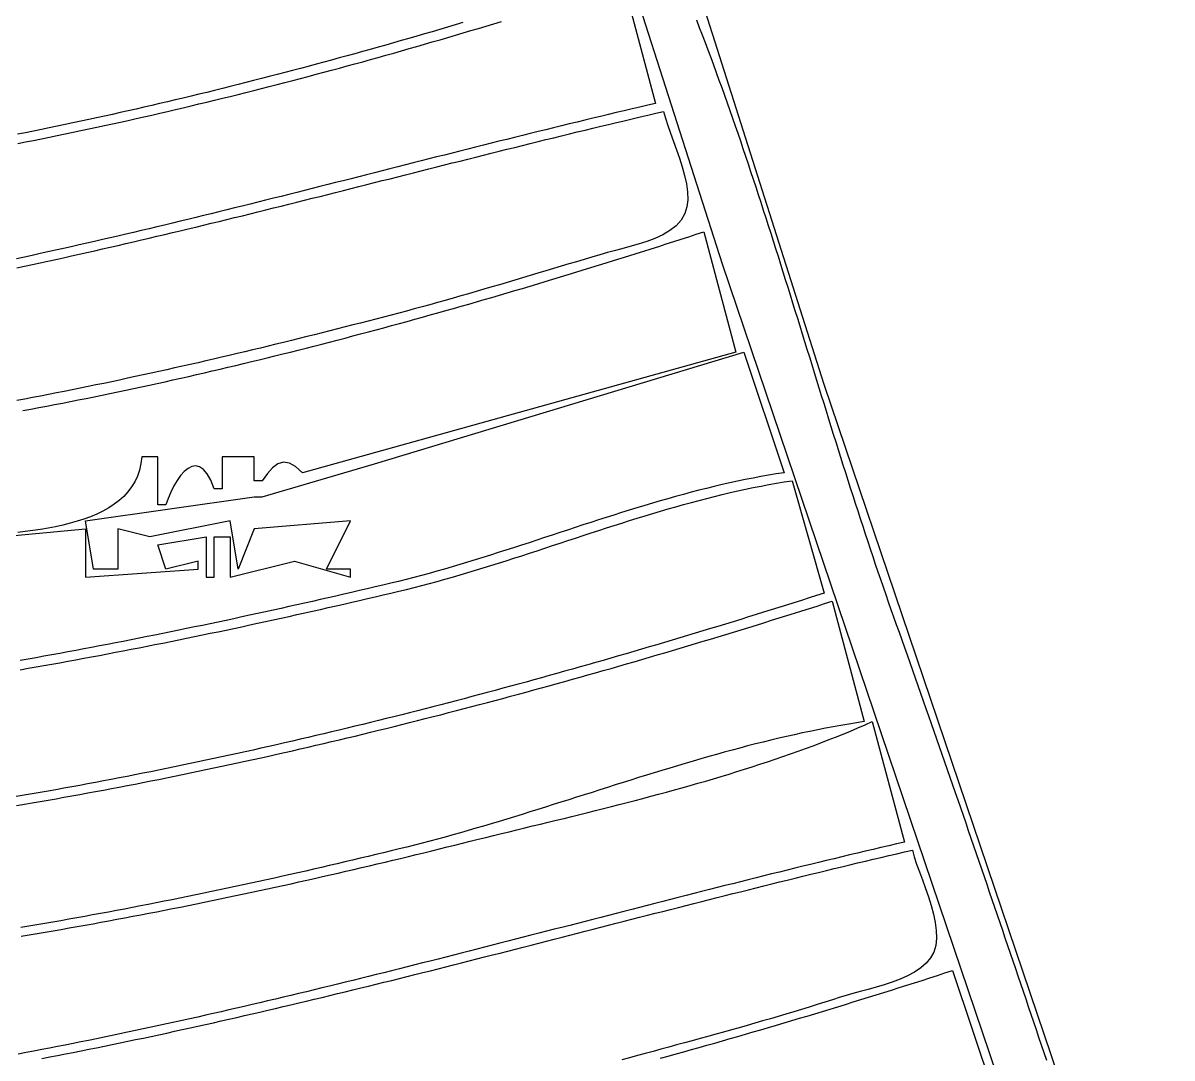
# Model space of a CAD drawing. Header units: metres. Extents: x 0 to 1224, y 0 to 792.
# Drawn here: x 735.2 to 878.3, y 259.1 to 388 of the extents above; entities that cross this region are included whole.
import ezdxf

# ---------------------------------------------------------------- set-up
doc = ezdxf.new("R2010")
doc.units = ezdxf.units.M

msp = doc.modelspace()

# ---------------------------------------------------------------- linework, layer by layer
for points in [[(864.6667, 233), (822.3333, 358), (805, 412)], [(878.3333, 215), (835, 343), (814, 409)], [(810, 393), (814, 378), (813.0206, 377.7728), (812.0417, 377.5444), (811.0633, 377.3151), (810.0853, 377.0846), (809.1077, 376.8532), (808.1306, 376.6208), (807.1539, 376.3874), (806.1776, 376.1532), (805.2017, 375.918), (804.2262, 375.682), (803.2511, 375.4453), (802.2764, 375.2077), (801.302, 374.9694), (800.328, 374.7304), (799.3543, 374.4907), (798.381, 374.2504), (797.408, 374.0094), (796.4353, 373.7679), (795.4629, 373.5259), (794.4908, 373.2834), (793.5189, 373.0403), (792.5474, 372.7969), (791.5761, 372.553), (790.6051, 372.3088), (789.6344, 372.0642), (788.6638, 371.8193), (787.6936, 371.5742), (786.7235, 371.3288), (785.7536, 371.0833), (784.784, 370.8375), (783.8145, 370.5916), (782.8452, 370.3456), (781.8761, 370.0996), (780.9072, 369.8535), (779.9384, 369.6074), (778.9697, 369.3613), (778.0012, 369.1154), (777.0328, 368.8695), (776.0646, 368.6237), (775.0964, 368.3781), (774.1283, 368.1327), (773.1604, 367.8876), (772.1925, 367.6427), (771.2246, 367.3981), (770.2569, 367.1539), (769.2891, 366.91), (768.3214, 366.6665), (767.3538, 366.4235), (766.3862, 366.1809), (765.4185, 365.9388), (764.4509, 365.6973), (763.4833, 365.4563), (762.5157, 365.216), (761.548, 364.9763), (760.5803, 364.7372), (759.6126, 364.4989), (758.6448, 364.2613), (757.6769, 364.0245), (756.709, 363.7885), (755.7409, 363.5533), (754.7728, 363.319), (753.8046, 363.0856), (752.8363, 362.8531), (751.8678, 362.6216), (750.8992, 362.3912), (749.9305, 362.1617), (748.9617, 361.9334), (747.9926, 361.7061), (747.0234, 361.48), (746.0541, 361.2551), (745.0845, 361.0314), (744.1147, 360.8089), (743.1448, 360.5877), (742.1746, 360.3678), (741.2042, 360.1493), (740.2335, 359.9321), (739.2626, 359.7163), (738.2915, 359.502), (737.3201, 359.2892), (736.3484, 359.0779), (735.3765, 358.8681), (734.4042, 358.6599)], [(789.9976, 388.0679), (789.0401, 387.7829), (788.0819, 387.4992), (787.1231, 387.2167), (786.1637, 386.9354), (785.2035, 386.6554), (784.2428, 386.3766), (783.2814, 386.0991), (782.3194, 385.8229), (781.3567, 385.548), (780.3935, 385.2744), (779.4296, 385.0022), (778.4651, 384.7313), (777.5001, 384.4617), (776.5344, 384.1935), (775.5681, 383.9268), (774.6013, 383.6614), (773.6339, 383.3974), (772.6659, 383.1349), (771.6973, 382.8738), (770.7282, 382.6141), (769.7585, 382.3559), (768.7883, 382.0992), (767.8175, 381.844), (766.8462, 381.5903), (765.8744, 381.3382), (764.902, 381.0875), (763.9291, 380.8385), (762.9557, 380.5909), (761.9818, 380.345), (761.0074, 380.1006), (760.0325, 379.8579), (759.0571, 379.6168), (758.0812, 379.3773), (757.1048, 379.1394), (756.1279, 378.9032), (755.1506, 378.6687), (754.1728, 378.4359), (753.1945, 378.2047), (752.2158, 377.9753), (751.2367, 377.7476), (750.2571, 377.5216), (749.277, 377.2974), (748.2966, 377.075), (747.3157, 376.8544), (746.3344, 376.6355), (745.3526, 376.4184), (744.3705, 376.2032), (743.3879, 375.9898), (742.405, 375.7783), (741.4217, 375.5686), (740.4379, 375.3608), (739.4538, 375.1549), (738.4694, 374.9509), (737.4845, 374.7488), (736.4993, 374.5487), (735.5137, 374.3504), (734.5278, 374.1542)], [(734.537, 373.01), (735.5227, 373.2035), (736.5081, 373.3988), (737.493, 373.5962), (738.4777, 373.7954), (739.4619, 373.9966), (740.4458, 374.1996), (741.4293, 374.4046), (742.4125, 374.6115), (743.3953, 374.8202), (744.3776, 375.0307), (745.3596, 375.2431), (746.3412, 375.4574), (747.3224, 375.6734), (748.3032, 375.8913), (749.2836, 376.1109), (750.2635, 376.3324), (751.2431, 376.5555), (752.2222, 376.7805), (753.2009, 377.0072), (754.1791, 377.2356), (755.1569, 377.4657), (756.1343, 377.6975), (757.1112, 377.931), (758.0877, 378.1662), (759.0636, 378.403), (760.0392, 378.6415), (761.0142, 378.8817), (761.9888, 379.1234), (762.9629, 379.3668), (763.9365, 379.6118), (764.9096, 379.8583), (765.8823, 380.1064), (766.8544, 380.3561), (767.826, 380.6074), (768.7971, 380.8601), (769.7677, 381.1144), (770.7378, 381.3702), (771.7073, 381.6275), (772.6763, 381.8863), (773.6448, 382.1466), (774.6127, 382.4083), (775.5801, 382.6714), (776.5469, 382.936), (777.5132, 383.202), (778.4789, 383.4694), (779.4441, 383.7382), (780.4087, 384.0084), (781.3727, 384.28), (782.3361, 384.5529), (783.2989, 384.8272), (784.2612, 385.1028), (785.2228, 385.3797), (786.1839, 385.6579), (787.1443, 385.9374), (788.1041, 386.2182), (789.0633, 386.5002), (790.0219, 386.7835), (790.9799, 387.0681), (791.9372, 387.3538), (792.8939, 387.6408), (793.85, 387.929), (794.8054, 388.2184)], [(862.7244, 258.7698), (862.4032, 259.7248), (862.0818, 260.6797), (861.7602, 261.6346), (861.4385, 262.5894), (861.1166, 263.5441), (860.7945, 264.4988), (860.4722, 265.4534), (860.1498, 266.408), (859.8271, 267.3625), (859.5043, 268.3169), (859.1812, 269.2712), (858.8579, 270.2255), (858.5345, 271.1796), (858.2108, 272.1337), (857.8869, 273.0877), (857.5627, 274.0417), (857.2384, 274.9955), (856.9138, 275.9493), (856.5889, 276.9029), (856.2639, 277.8565), (855.9386, 278.8099), (855.613, 279.7633), (855.2872, 280.7166), (854.9611, 281.6697), (854.6348, 282.6228), (854.3082, 283.5757), (853.9813, 284.5286), (853.6542, 285.4813), (853.3268, 286.4339), (852.9991, 287.3864), (852.6711, 288.3388), (852.3428, 289.291), (852.0142, 290.2432), (851.6853, 291.1952), (851.3562, 292.1471), (851.0267, 293.0988), (850.6969, 294.0504), (850.3668, 295.0019), (850.0364, 295.9533), (849.7056, 296.9045), (849.3745, 297.8555), (849.0431, 298.8065), (848.7114, 299.7572), (848.3793, 300.7079), (848.0469, 301.6583), (847.7141, 302.6087), (847.381, 303.5588), (847.0475, 304.5089), (846.7136, 305.4587), (846.3794, 306.4084), (846.0448, 307.358), (845.7099, 308.3073), (845.3745, 309.2565), (845.0388, 310.2056), (844.7027, 311.1544), (844.3662, 312.1031), (844.0293, 313.0516), (843.6921, 314), (843.3609, 314.9341), (843.0318, 315.8699), (842.7046, 316.8072), (842.3794, 317.7459), (842.056, 318.6861), (841.7344, 319.6277), (841.4145, 320.5706), (841.0963, 321.5149), (840.7796, 322.4604), (840.4645, 323.4071), (840.1509, 324.355), (839.8386, 325.3041), (839.5277, 326.2543), (839.2181, 327.2055), (838.9096, 328.1578), (838.6024, 329.111), (838.2961, 330.0651), (837.991, 331.0202), (837.6867, 331.9761), (837.3834, 332.9327), (837.0809, 333.8902), (836.7791, 334.8484), (836.478, 335.8073), (836.1776, 336.7668), (835.8778, 337.7269), (835.5784, 338.6875), (835.2795, 339.6487), (834.981, 340.6103), (834.6828, 341.5724), (834.3848, 342.5348), (834.087, 343.4976), (833.7894, 344.4607), (833.4918, 345.4241), (833.1942, 346.3876), (832.8965, 347.3514), (832.5987, 348.3153), (832.3007, 349.2793), (832.0025, 350.2433), (831.7039, 351.2073), (831.4049, 352.1713), (831.1055, 353.1352), (830.8056, 354.0991), (830.5051, 355.0627), (830.2039, 356.0262), (829.9021, 356.9894), (829.5994, 357.9523), (829.296, 358.9149), (828.9916, 359.8771), (828.6863, 360.8389), (828.3799, 361.8002), (828.0725, 362.7611), (827.7639, 363.7214), (827.4541, 364.6812), (827.143, 365.6403), (826.8305, 366.5987), (826.5167, 367.5565), (826.2014, 368.5135), (825.8845, 369.4697), (825.5661, 370.4251), (825.2459, 371.3796), (824.9241, 372.3331), (824.6004, 373.2858), (824.2749, 374.2374), (823.9475, 375.188), (823.6181, 376.1375), (823.2867, 377.0859), (822.9531, 378.0331), (822.6174, 378.9791), (822.2794, 379.9238), (821.9391, 380.8672), (821.5964, 381.8094), (821.2514, 382.7501), (820.9038, 383.6894), (820.5537, 384.6273), (820.2009, 385.5636), (819.8455, 386.4984), (819.4873, 387.4316), (819.1263, 388.3632)], [(734.4222, 357.5319), (735.3943, 357.7375), (736.366, 357.9447), (737.3375, 358.1535), (738.3087, 358.3638), (739.2796, 358.5755), (740.2502, 358.7888), (741.2207, 359.0034), (742.1908, 359.2195), (743.1608, 359.4369), (744.1305, 359.6556), (745.1001, 359.8756), (746.0694, 360.0969), (747.0386, 360.3194), (748.0075, 360.5431), (748.9763, 360.7679), (749.945, 360.9939), (750.9135, 361.221), (751.8818, 361.4491), (752.8501, 361.6783), (753.8182, 361.9085), (754.7862, 362.1396), (755.7541, 362.3717), (756.7219, 362.6047), (757.6896, 362.8385), (758.6573, 363.0732), (759.6249, 363.3087), (760.5924, 363.5449), (761.56, 363.7819), (762.5274, 364.0196), (763.4949, 364.258), (764.4624, 364.497), (765.4298, 364.7366), (766.3973, 364.9768), (767.3648, 365.2175), (768.3323, 365.4587), (769.2998, 365.7005), (770.2674, 365.9426), (771.2351, 366.1852), (772.2028, 366.4282), (773.1706, 366.6715), (774.1385, 366.9151), (775.1065, 367.159), (776.0746, 367.4031), (777.0428, 367.6475), (778.0112, 367.8921), (778.9797, 368.1368), (779.9483, 368.3816), (780.9171, 368.6265), (781.886, 368.8715), (782.8552, 369.1164), (783.8245, 369.3614), (784.794, 369.6063), (785.7637, 369.8512), (786.7337, 370.0959), (787.7038, 370.3406), (788.6742, 370.585), (789.6449, 370.8292), (790.6158, 371.0732), (791.5869, 371.3169), (792.5583, 371.5603), (793.5301, 371.8034), (794.5021, 372.0461), (795.4744, 372.2884), (796.447, 372.5303), (797.42, 372.7717), (798.3933, 373.0126), (799.3669, 373.2529), (800.3409, 373.4928), (801.3153, 373.732), (802.29, 373.9705), (803.2651, 374.2085), (804.2406, 374.4457), (805.2165, 374.6822), (806.1929, 374.9179), (807.1696, 375.1529), (808.1468, 375.387), (809.1244, 375.6202), (810.1025, 375.8526), (811.081, 376.084), (812.06, 376.3145), (813.0395, 376.544), (814.0195, 376.7725), (815, 377), (815.2246, 376.1647), (815.5177, 375.2571), (815.8597, 374.2902), (816.2309, 373.2774), (816.6118, 372.2318), (816.9825, 371.1667), (817.3236, 370.0954), (817.6153, 369.031), (817.8381, 367.9869), (817.9723, 366.9763), (817.9981, 366.0124), (817.8961, 365.1084), (817.6466, 364.2777), (817.1898, 363.4716), (816.5592, 362.7699), (815.7848, 362.1621), (814.8964, 361.6377), (813.924, 361.1863), (812.8975, 360.7973), (811.8468, 360.4604), (810.8017, 360.1651), (809.7923, 359.901), (808.8484, 359.6575), (808, 359.4243), (807.0383, 359.1419), (806.0769, 358.8582), (805.1157, 358.5735), (804.1548, 358.2878), (803.1939, 358.0015), (802.2332, 357.7146), (801.2725, 357.4273), (800.3118, 357.1399), (799.3511, 356.8525), (798.3902, 356.5652), (797.4293, 356.2783), (796.4682, 355.9919), (795.5068, 355.7063), (794.5452, 355.4216), (793.5833, 355.1379), (792.621, 354.8555), (791.6584, 354.5746), (790.6952, 354.2953), (789.7316, 354.0178), (788.7675, 353.7422), (787.8028, 353.4689), (786.8375, 353.1978), (785.8715, 352.9293), (784.9048, 352.6635), (783.9373, 352.4006), (782.9691, 352.1408), (782, 351.8842), (781.0521, 351.6354), (780.103, 351.3874), (779.1527, 351.1401), (778.2012, 350.8936), (777.2486, 350.6478), (776.2948, 350.4029), (775.3399, 350.1588), (774.3839, 349.9155), (773.4267, 349.6731), (772.4685, 349.4315), (771.5092, 349.191), (770.5489, 348.9513), (769.5875, 348.7127), (768.6251, 348.475), (767.6616, 348.2383), (766.6972, 348.0028), (765.7318, 347.7682), (764.7655, 347.5348), (763.7982, 347.3025), (762.8299, 347.0714), (761.8608, 346.8414), (760.8908, 346.6126), (759.9199, 346.385), (758.9481, 346.1587), (757.9755, 345.9337), (757.002, 345.7099), (756.0277, 345.4875), (755.0527, 345.2664), (754.0768, 345.0467), (753.1002, 344.8284), (752.1228, 344.6115), (751.1447, 344.3961), (750.1658, 344.1821), (749.1863, 343.9697), (748.2061, 343.7587), (747.2252, 343.5493), (746.2436, 343.3414), (745.2614, 343.1352), (744.2786, 342.9306), (743.2951, 342.7276), (742.3111, 342.5263), (741.3265, 342.3267), (740.3413, 342.1288), (739.3556, 341.9326), (738.3694, 341.7382), (737.3826, 341.5456), (736.3954, 341.3548), (735.4076, 341.1659), (734.4194, 340.9788)], [(735.192, 339.738), (736.1782, 339.9215), (737.1642, 340.107), (738.1499, 340.2945), (739.1353, 340.4841), (740.1204, 340.6757), (741.1052, 340.8693), (742.0897, 341.0648), (743.0738, 341.2624), (744.0577, 341.4619), (745.0412, 341.6633), (746.0243, 341.8667), (747.0071, 342.0719), (747.9896, 342.279), (748.9717, 342.4881), (749.9534, 342.6989), (750.9347, 342.9116), (751.9156, 343.1261), (752.8961, 343.3425), (753.8762, 343.5606), (754.8558, 343.7805), (755.835, 344.0021), (756.8138, 344.2255), (757.7922, 344.4506), (758.7701, 344.6774), (759.7475, 344.9059), (760.7244, 345.1361), (761.7009, 345.368), (762.6768, 345.6014), (763.6523, 345.8365), (764.6272, 346.0733), (765.6016, 346.3116), (766.5755, 346.5515), (767.5489, 346.7929), (768.5217, 347.0359), (769.494, 347.2804), (770.4657, 347.5265), (771.4368, 347.774), (772.4073, 348.023), (773.3773, 348.2735), (774.3466, 348.5254), (775.3154, 348.7787), (776.2835, 349.0335), (777.251, 349.2897), (778.2179, 349.5472), (779.1841, 349.8061), (780.1497, 350.0664), (781.1146, 350.328), (782.0788, 350.5909), (783.0424, 350.8551), (784.0053, 351.1206), (784.9675, 351.3873), (785.9289, 351.6553), (786.8897, 351.9246), (787.8498, 352.195), (788.8091, 352.4667), (789.7677, 352.7396), (790.7255, 353.0136), (791.6826, 353.2888), (792.6389, 353.5651), (793.5944, 353.8425), (794.5492, 354.1211), (795.5032, 354.4007), (796.4563, 354.6814), (797.4087, 354.9632), (798.3602, 355.246), (799.3109, 355.5298), (800.2608, 355.8146), (801.2099, 356.1004), (802.158, 356.3872), (803.1054, 356.675), (804.0518, 356.9637), (804.9974, 357.2533), (805.9421, 357.5439), (806.8859, 357.8353), (807.8288, 358.1276), (808.7707, 358.4207), (809.7118, 358.7148), (810.6519, 359.0096), (811.5911, 359.3052), (812.5293, 359.6017), (813.4666, 359.8989), (814.4029, 360.1969), (815.3382, 360.4956), (816.2726, 360.7951), (817.2059, 361.0953), (818.1383, 361.3962), (819.0696, 361.6977), (820, 362), (824, 347), (770, 332), (769.1581, 332.7802), (768.3786, 333.2031), (767.6497, 333.2985), (766.9592, 333.0961), (766.2954, 332.6257), (765.6463, 331.9171), (765, 331), (764, 331), (764, 334), (760, 334), (760, 330), (759, 330), (758.5817, 331.0721), (758.1384, 331.8727), (757.676, 332.4228), (757.2004, 332.7436), (756.7173, 332.8563), (756.2326, 332.7821), (755.7521, 332.5422), (755.2818, 332.1576), (754.8275, 331.6497), (754.3949, 331.0395), (753.9901, 330.3483), (753.6187, 329.5971), (753.2867, 328.8073), (753, 328), (752, 328), (752, 334), (750, 334), (749.8911, 333.1384), (749.7047, 332.3321), (749.4443, 331.5791), (749.1139, 330.8773), (748.7172, 330.2246), (748.2579, 329.619), (747.7398, 329.0584), (747.1667, 328.5409), (746.5424, 328.0643), (745.8706, 327.6266), (745.1552, 327.2257), (744.3998, 326.8597), (743.6083, 326.5264), (742.7844, 326.2239), (741.932, 325.95), (741.0547, 325.7027), (740.1564, 325.4801), (739.2408, 325.2799), (738.3117, 325.1002), (737.3729, 324.939), (736.4281, 324.7942), (735.4811, 324.6637), (734.5358, 324.5455)], [(647, 316), (743, 325), (743, 319), (757, 320), (757, 321), (753, 320), (752, 323), (758, 324), (758, 319), (759, 319), (759, 324), (761, 324), (761, 319), (769, 321), (776, 319), (776, 320), (773, 320), (776, 326), (764, 325), (762, 320), (761, 326), (751, 324), (747, 325), (747, 320), (744, 320), (743, 326), (764, 329), (765, 329), (779, 333.1258), (825, 347), (830, 332), (829.0338, 331.8515), (828.0679, 331.6917), (827.1023, 331.521), (826.1369, 331.3398), (825.1718, 331.1486), (824.2068, 330.9475), (823.2422, 330.7372), (822.2777, 330.518), (821.3135, 330.2902), (820.3495, 330.0542), (819.3858, 329.8106), (818.4223, 329.5595), (817.459, 329.3015), (816.4959, 329.037), (815.533, 328.7663), (814.5704, 328.4898), (813.608, 328.2079), (812.6457, 327.921), (811.6838, 327.6296), (810.722, 327.3339), (809.7604, 327.0344), (808.799, 326.7315), (807.8379, 326.4256), (806.8769, 326.1171), (805.9161, 325.8064), (804.9556, 325.4938), (803.9952, 325.1797), (803.035, 324.8646), (802.075, 324.5489), (801.1153, 324.2329), (800.1556, 323.917), (799.1962, 323.6017), (798.237, 323.2873), (797.2779, 322.9742), (796.3191, 322.6628), (795.3604, 322.3535), (794.4019, 322.0467), (793.4435, 321.7428), (792.4853, 321.4422), (791.5273, 321.1452), (790.5695, 320.8524), (789.6118, 320.564), (788.6543, 320.2804), (787.697, 320.0022), (786.7398, 319.7295), (785.7828, 319.4629), (784.8259, 319.2028), (783.8692, 318.9495), (782.9126, 318.7034), (781.9562, 318.4649), (781, 318.2345), (780.0279, 318.0048), (779.0553, 317.7761), (778.0822, 317.5482), (777.1086, 317.3212), (776.1345, 317.0951), (775.16, 316.8699), (774.1849, 316.6456), (773.2094, 316.4223), (772.2334, 316.1999), (771.257, 315.9785), (770.2801, 315.7581), (769.3027, 315.5386), (768.3249, 315.3202), (767.3466, 315.1029), (766.3679, 314.8866), (765.3887, 314.6713), (764.4091, 314.4571), (763.429, 314.2441), (762.4486, 314.0321), (761.4677, 313.8212), (760.4864, 313.6115), (759.5047, 313.403), (758.5225, 313.1956), (757.54, 312.9895), (756.5571, 312.7845), (755.5737, 312.5807), (754.59, 312.3782), (753.6059, 312.1769), (752.6214, 311.9769), (751.6365, 311.7782), (750.6513, 311.5807), (749.6657, 311.3846), (748.6797, 311.1898), (747.6933, 310.9963), (746.7066, 310.8042), (745.7196, 310.6135), (744.7322, 310.4242), (743.7444, 310.2362), (742.7563, 310.0497), (741.7679, 309.8646), (740.7792, 309.681), (739.7901, 309.4988), (738.8007, 309.3181), (737.811, 309.1389), (736.821, 308.9612), (735.8306, 308.7851), (734.84, 308.6105)], [(734.841, 307.4641), (735.8315, 307.6363), (736.8218, 307.8099), (737.8118, 307.9852), (738.8015, 308.1619), (739.7909, 308.3402), (740.78, 308.52), (741.7688, 308.7013), (742.7573, 308.884), (743.7454, 309.0682), (744.7333, 309.2538), (745.7208, 309.4408), (746.708, 309.6293), (747.6949, 309.8192), (748.6814, 310.0104), (749.6676, 310.203), (750.6535, 310.397), (751.639, 310.5923), (752.6242, 310.789), (753.6091, 310.9869), (754.5935, 311.1862), (755.5777, 311.3867), (756.5614, 311.5885), (757.5448, 311.7916), (758.5278, 311.9959), (759.5105, 312.2014), (760.4928, 312.4082), (761.4747, 312.6161), (762.4562, 312.8252), (763.4373, 313.0355), (764.418, 313.247), (765.3984, 313.4596), (766.3783, 313.6733), (767.3578, 313.8881), (768.337, 314.1041), (769.3157, 314.3211), (770.294, 314.5392), (771.2719, 314.7583), (772.2493, 314.9785), (773.2264, 315.1997), (774.203, 315.4219), (775.1791, 315.6452), (776.1549, 315.8694), (777.1302, 316.0945), (778.105, 316.3207), (779.0795, 316.5477), (780.0534, 316.7757), (781.0269, 317.0046), (782, 317.2345), (782.9562, 317.4649), (783.9126, 317.7034), (784.8692, 317.9495), (785.8259, 318.2028), (786.7828, 318.4629), (787.7398, 318.7295), (788.697, 319.0022), (789.6544, 319.2804), (790.6119, 319.564), (791.5695, 319.8524), (792.5274, 320.1452), (793.4854, 320.4422), (794.4435, 320.7428), (795.4019, 321.0467), (796.3604, 321.3535), (797.3191, 321.6628), (798.278, 321.9742), (799.237, 322.2873), (800.1962, 322.6017), (801.1557, 322.917), (802.1153, 323.2329), (803.0751, 323.5489), (804.035, 323.8646), (804.9952, 324.1797), (805.9556, 324.4938), (806.9161, 324.8064), (807.8769, 325.1171), (808.8379, 325.4256), (809.799, 325.7315), (810.7604, 326.0344), (811.722, 326.3339), (812.6837, 326.6296), (813.6457, 326.921), (814.6079, 327.2079), (815.5704, 327.4898), (816.533, 327.7663), (817.4958, 328.037), (818.4589, 328.3015), (819.4222, 328.5595), (820.3857, 328.8106), (821.3495, 329.0542), (822.3135, 329.2902), (823.2777, 329.518), (824.2421, 329.7372), (825.2068, 329.9475), (826.1717, 330.1486), (827.1369, 330.3398), (828.1023, 330.521), (829.0679, 330.6917), (830.0338, 330.8515), (831, 331), (835, 317), (834.0594, 316.6997), (833.1182, 316.4001), (832.1763, 316.1014), (831.2338, 315.8033), (830.2906, 315.5061), (829.3467, 315.2096), (828.4022, 314.9139), (827.457, 314.619), (826.5112, 314.3249), (825.5648, 314.0317), (824.6177, 313.7392), (823.67, 313.4477), (822.7216, 313.1569), (821.7727, 312.8671), (820.8231, 312.5781), (819.8729, 312.29), (818.9221, 312.0028), (817.9707, 311.7165), (817.0187, 311.4311), (816.0661, 311.1466), (815.1129, 310.8631), (814.1591, 310.5805), (813.2047, 310.2989), (812.2498, 310.0183), (811.2942, 309.7386), (810.3381, 309.46), (809.3815, 309.1823), (808.4243, 308.9057), (807.4665, 308.63), (806.5082, 308.3554), (805.5493, 308.0819), (804.5899, 307.8094), (803.6299, 307.538), (802.6694, 307.2677), (801.7084, 306.9984), (800.7469, 306.7303), (799.7848, 306.4632), (798.8222, 306.1973), (797.8591, 305.9325), (796.8955, 305.6688), (795.9314, 305.4063), (794.9668, 305.145), (794.0017, 304.8848), (793.0361, 304.6259), (792.07, 304.3681), (791.1034, 304.1115), (790.1364, 303.8561), (789.1688, 303.602), (788.2009, 303.3491), (787.2324, 303.0974), (786.2635, 302.847), (785.2941, 302.5979), (784.3243, 302.3501), (783.354, 302.1035), (782.3833, 301.8583), (781.4121, 301.6143), (780.4406, 301.3717), (779.4685, 301.1304), (778.4961, 300.8905), (777.5232, 300.6519), (776.5499, 300.4147), (775.5762, 300.1788), (774.6021, 299.9443), (773.6276, 299.7113), (772.6527, 299.4796), (771.6774, 299.2494), (770.7017, 299.0206), (769.7256, 298.7932), (768.7492, 298.5673), (767.7723, 298.3428), (766.7951, 298.1199), (765.8175, 297.8984), (764.8396, 297.6783), (763.8613, 297.4598), (762.8826, 297.2428), (761.9036, 297.0274), (760.9242, 296.8135), (759.9445, 296.6011), (758.9645, 296.3902), (757.9841, 296.181), (757.0034, 295.9733), (756.0224, 295.7672), (755.041, 295.5627), (754.0593, 295.3598), (753.0774, 295.1586), (752.0951, 294.9589), (751.1125, 294.761), (750.1296, 294.5646), (749.1464, 294.3699), (748.1629, 294.1769), (747.1791, 293.9856), (746.1951, 293.796), (745.2108, 293.6081), (744.2262, 293.4219), (743.2413, 293.2374), (742.2562, 293.0547), (741.2708, 292.8737), (740.2851, 292.6945), (739.2992, 292.5171), (738.3131, 292.3414), (737.3267, 292.1675), (736.3401, 291.9954), (735.3532, 291.8252), (734.3661, 291.6567)], [(734.3802, 290.5498), (735.367, 290.7159), (736.3536, 290.8838), (737.34, 291.0536), (738.3262, 291.2251), (739.3121, 291.3984), (740.2977, 291.5735), (741.2832, 291.7503), (742.2683, 291.9289), (743.2532, 292.1092), (744.2379, 292.2913), (745.2222, 292.4751), (746.2063, 292.6606), (747.1902, 292.8478), (748.1737, 293.0366), (749.157, 293.2272), (750.14, 293.4195), (751.1227, 293.6134), (752.1051, 293.8089), (753.0872, 294.0062), (754.069, 294.205), (755.0505, 294.4054), (756.0316, 294.6075), (757.0125, 294.8112), (757.9931, 295.0165), (758.9733, 295.2233), (759.9532, 295.4317), (760.9328, 295.6417), (761.912, 295.8532), (762.8909, 296.0663), (763.8695, 296.2809), (764.8477, 296.497), (765.8256, 296.7146), (766.8031, 296.9338), (767.7803, 297.1544), (768.7571, 297.3765), (769.7335, 297.6001), (770.7096, 297.8251), (771.6853, 298.0516), (772.6606, 298.2795), (773.6355, 298.5089), (774.6101, 298.7396), (775.5843, 298.9718), (776.558, 299.2054), (777.5314, 299.4404), (778.5044, 299.6767), (779.477, 299.9144), (780.4491, 300.1535), (781.4209, 300.3939), (782.3922, 300.6357), (783.3631, 300.8788), (784.3336, 301.1232), (785.3037, 301.3689), (786.2733, 301.616), (787.2425, 301.8643), (788.2112, 302.1139), (789.1795, 302.3647), (790.1474, 302.6168), (791.1148, 302.8702), (792.0818, 303.1248), (793.0482, 303.3806), (794.0143, 303.6377), (794.9798, 303.8959), (795.9449, 304.1554), (796.9095, 304.416), (797.8737, 304.6778), (798.8373, 304.9408), (799.8005, 305.205), (800.7631, 305.4703), (801.7253, 305.7367), (802.687, 306.0042), (803.6481, 306.2729), (804.6088, 306.5427), (805.569, 306.8135), (806.5286, 307.0855), (807.4877, 307.3585), (808.4463, 307.6326), (809.4044, 307.9078), (810.3619, 308.184), (811.3189, 308.4612), (812.2753, 308.7395), (813.2313, 309.0188), (814.1866, 309.2991), (815.1414, 309.5803), (816.0957, 309.8626), (817.0494, 310.1459), (818.0025, 310.4301), (818.9551, 310.7152), (819.9071, 311.0013), (820.8585, 311.2884), (821.8094, 311.5763), (822.7597, 311.8652), (823.7093, 312.155), (824.6584, 312.4457), (825.6069, 312.7373), (826.5548, 313.0297), (827.5021, 313.323), (828.4488, 313.6172), (829.3949, 313.9122), (830.3403, 314.208), (831.2852, 314.5047), (832.2294, 314.8021), (833.173, 315.1004), (834.1159, 315.3995), (835.0583, 315.6993), (836, 316), (840, 301), (839.0327, 300.8525), (838.0651, 300.6961), (837.0972, 300.5309), (836.129, 300.3573), (835.1606, 300.1754), (834.1919, 299.9855), (833.223, 299.788), (832.2539, 299.583), (831.2846, 299.3708), (830.3151, 299.1517), (829.3455, 298.926), (828.3758, 298.6938), (827.4059, 298.4555), (826.436, 298.2114), (825.466, 297.9616), (824.4959, 297.7065), (823.5258, 297.4463), (822.5556, 297.1812), (821.5855, 296.9116), (820.6154, 296.6376), (819.6453, 296.3597), (818.6753, 296.0779), (817.7054, 295.7926), (816.7356, 295.504), (815.7659, 295.2124), (814.7963, 294.9181), (813.8269, 294.6213), (812.8576, 294.3223), (811.8886, 294.0213), (810.9197, 293.7186), (809.9511, 293.4145), (808.9827, 293.1092), (808.0146, 292.803), (807.0468, 292.4961), (806.0793, 292.1889), (805.1121, 291.8815), (804.1453, 291.5742), (803.1788, 291.2673), (802.2127, 290.961), (801.247, 290.6557), (800.2817, 290.3515), (799.3169, 290.0488), (798.3525, 289.7478), (797.3886, 289.4487), (796.4251, 289.1518), (795.4622, 288.8574), (794.4999, 288.5657), (793.5381, 288.2771), (792.5768, 287.9917), (791.6162, 287.7098), (790.6561, 287.4317), (789.6967, 287.1576), (788.7379, 286.8878), (787.7798, 286.6226), (786.8224, 286.3622), (785.8657, 286.1069), (784.9097, 285.857), (783.9544, 285.6126), (783, 285.3742), (782.0388, 285.1376), (781.0765, 284.9022), (780.1133, 284.6679), (779.149, 284.4347), (778.1837, 284.2026), (777.2175, 283.9717), (776.2502, 283.742), (775.282, 283.5134), (774.3129, 283.286), (773.3428, 283.0599), (772.3717, 282.835), (771.3998, 282.6113), (770.427, 282.3889), (769.4533, 282.1678), (768.4787, 281.9479), (767.5033, 281.7294), (766.527, 281.5122), (765.5499, 281.2963), (764.572, 281.0817), (763.5933, 280.8686), (762.6138, 280.6568), (761.6335, 280.4464), (760.6524, 280.2374), (759.6707, 280.0298), (758.6881, 279.8237), (757.7049, 279.619), (756.721, 279.4158), (755.7363, 279.214), (754.751, 279.0138), (753.765, 278.8151), (752.7784, 278.6179), (751.7911, 278.4222), (750.8032, 278.2281), (749.8147, 278.0356), (748.8256, 277.8447), (747.8359, 277.6554), (746.8456, 277.4677), (745.8548, 277.2816), (744.8634, 277.0971), (743.8715, 276.9144), (742.8791, 276.7333), (741.8862, 276.5539), (740.8928, 276.3762), (739.8989, 276.2002), (738.9045, 276.026), (737.9098, 275.8535), (736.9145, 275.6828), (735.9189, 275.5138), (734.9228, 275.3467)], [(734.9674, 274.2767), (735.9636, 274.4421), (736.9595, 274.6092), (737.955, 274.7781), (738.9502, 274.9487), (739.945, 275.1211), (740.9395, 275.2952), (741.9335, 275.471), (742.9272, 275.6485), (743.9204, 275.8276), (744.9133, 276.0085), (745.9057, 276.1909), (746.8977, 276.375), (747.8892, 276.5607), (748.8803, 276.7481), (749.8709, 276.937), (750.8611, 277.1275), (751.8507, 277.3195), (752.8399, 277.5131), (753.8286, 277.7082), (754.8167, 277.9048), (755.8043, 278.103), (756.7914, 278.3026), (757.778, 278.5037), (758.764, 278.7062), (759.7494, 278.9102), (760.7342, 279.1156), (761.7185, 279.3224), (762.7022, 279.5306), (763.6852, 279.7402), (764.6677, 279.9512), (765.6495, 280.1635), (766.6307, 280.3771), (767.6112, 280.5921), (768.5911, 280.8084), (769.5703, 281.026), (770.5489, 281.2448), (771.5268, 281.4649), (772.5039, 281.6863), (773.4804, 281.9089), (774.4562, 282.1327), (775.4312, 282.3578), (776.4055, 282.584), (777.379, 282.8114), (778.3518, 283.0399), (779.3239, 283.2696), (780.2951, 283.5005), (781.2656, 283.7324), (782.2353, 283.9655), (783.2041, 284.1996), (784.1722, 284.4348), (785.1394, 284.6711), (786.1058, 284.9084), (787.0714, 285.1467), (788.0361, 285.3861), (789, 285.6265), (789.9585, 285.8653), (790.9195, 286.1034), (791.8828, 286.3408), (792.8483, 286.5777), (793.8159, 286.8143), (794.7855, 287.0507), (795.7568, 287.287), (796.7298, 287.5233), (797.7044, 287.7599), (798.6804, 287.9969), (799.6576, 288.2344), (800.636, 288.4725), (801.6154, 288.7115), (802.5956, 288.9514), (803.5766, 289.1924), (804.5582, 289.4346), (805.5403, 289.6783), (806.5227, 289.9235), (807.5054, 290.1703), (808.4881, 290.419), (809.4708, 290.6697), (810.4533, 290.9224), (811.4354, 291.1775), (812.4171, 291.4349), (813.3983, 291.6949), (814.3787, 291.9576), (815.3582, 292.2232), (816.3368, 292.4917), (817.3143, 292.7634), (818.2905, 293.0383), (819.2653, 293.3167), (820.2386, 293.5986), (821.2103, 293.8843), (822.1802, 294.1738), (823.1482, 294.4674), (824.1141, 294.7651), (825.0778, 295.0671), (826.0393, 295.3735), (826.9983, 295.6845), (827.9547, 296.0003), (828.9084, 296.321), (829.8593, 296.6466), (830.8072, 296.9775), (831.752, 297.3137), (832.6936, 297.6553), (833.6318, 298.0026), (834.5665, 298.3556), (835.4975, 298.7145), (836.4248, 299.0794), (837.3481, 299.4506), (838.2675, 299.828), (839.1826, 300.212), (840.0935, 300.6026), (841, 301), (845, 286), (844.0237, 285.7735), (843.0479, 285.546), (842.0724, 285.3174), (841.0974, 285.0879), (840.1227, 284.8573), (839.1484, 284.6258), (838.1745, 284.3934), (837.2009, 284.16), (836.2277, 283.9258), (835.2549, 283.6907), (834.2824, 283.4548), (833.3102, 283.2181), (832.3384, 282.9806), (831.3669, 282.7423), (830.3957, 282.5033), (829.4248, 282.2636), (828.4542, 282.0233), (827.4839, 281.7823), (826.5139, 281.5407), (825.5441, 281.2984), (824.5747, 281.0556), (823.6055, 280.8123), (822.6365, 280.5685), (821.6678, 280.3241), (820.6994, 280.0793), (819.7312, 279.8341), (818.7632, 279.5884), (817.7954, 279.3423), (816.8279, 279.0959), (815.8605, 278.8492), (814.8934, 278.6021), (813.9264, 278.3548), (812.9597, 278.1072), (811.9931, 277.8594), (811.0267, 277.6113), (810.0604, 277.3631), (809.0943, 277.1148), (808.1284, 276.8663), (807.1626, 276.6177), (806.1969, 276.369), (805.2314, 276.1203), (804.2659, 275.8716), (803.3006, 275.6229), (802.3354, 275.3742), (801.3703, 275.1255), (800.4053, 274.877), (799.4404, 274.6285), (798.4756, 274.3802), (797.5108, 274.132), (796.5461, 273.8841), (795.5815, 273.6363), (794.6169, 273.3888), (793.6523, 273.1415), (792.6878, 272.8945), (791.7233, 272.6479), (790.7588, 272.4016), (789.7944, 272.1557), (788.8299, 271.9101), (787.8655, 271.665), (786.901, 271.4203), (785.9365, 271.1761), (784.972, 270.9324), (784.0075, 270.6892), (783.043, 270.4466), (782.0784, 270.2045), (781.1137, 269.9631), (780.149, 269.7223), (779.1842, 269.4821), (778.2194, 269.2426), (777.2544, 269.0039), (776.2894, 268.7658), (775.3243, 268.5285), (774.3591, 268.292), (773.3938, 268.0564), (772.4284, 267.8215), (771.4628, 267.5875), (770.4971, 267.3544), (769.5313, 267.1223), (768.5654, 266.891), (767.5993, 266.6608), (766.633, 266.4315), (765.6666, 266.2033), (764.7, 265.9761), (763.7332, 265.7499), (762.7662, 265.5249), (761.799, 265.301), (760.8317, 265.0782), (759.8641, 264.8566), (758.8963, 264.6363), (757.9283, 264.4171), (756.9601, 264.1992), (755.9916, 263.9826), (755.0229, 263.7673), (754.0539, 263.5533), (753.0847, 263.3407), (752.1152, 263.1295), (751.1454, 262.9197), (750.1754, 262.7113), (749.205, 262.5044), (748.2344, 262.299), (747.2635, 262.0951), (746.2923, 261.8927), (745.3207, 261.6919), (744.3489, 261.4927), (743.3767, 261.2951), (742.4041, 261.0992), (741.4312, 260.9049), (740.458, 260.7123), (739.4844, 260.5215), (738.5105, 260.3324), (737.5361, 260.1451), (736.5614, 259.9596), (735.5864, 259.7759), (734.6109, 259.594)], [(737.5578, 259.05), (738.5321, 259.2351), (739.5059, 259.422), (740.4794, 259.6107), (741.4525, 259.801), (742.4253, 259.993), (743.3977, 260.1868), (744.3698, 260.3821), (745.3415, 260.5791), (746.3129, 260.7776), (747.284, 260.9778), (748.2548, 261.1794), (749.2252, 261.3826), (750.1954, 261.5873), (751.1653, 261.7934), (752.1349, 262.001), (753.1042, 262.21), (754.0733, 262.4204), (755.0421, 262.6321), (756.0106, 262.8452), (756.9789, 263.0596), (757.947, 263.2753), (758.9148, 263.4922), (759.8824, 263.7104), (760.8498, 263.9298), (761.817, 264.1504), (762.784, 264.3721), (763.7508, 264.595), (764.7173, 264.819), (765.6838, 265.0441), (766.65, 265.2702), (767.6161, 265.4973), (768.582, 265.7255), (769.5478, 265.9547), (770.5134, 266.1848), (771.4789, 266.4158), (772.4443, 266.6478), (773.4095, 266.8806), (774.3747, 267.1143), (775.3397, 267.3488), (776.3046, 267.5841), (777.2695, 267.8202), (778.2342, 268.0571), (779.1989, 268.2947), (780.1635, 268.533), (781.1281, 268.772), (782.0926, 269.0116), (783.057, 269.2518), (784.0215, 269.4927), (784.9858, 269.7341), (785.9502, 269.9761), (786.9145, 270.2186), (787.8789, 270.4616), (788.8432, 270.7051), (789.8075, 270.9491), (790.7719, 271.1934), (791.7362, 271.4382), (792.7006, 271.6833), (793.665, 271.9288), (794.6295, 272.1746), (795.594, 272.4207), (796.5586, 272.6671), (797.5232, 272.9137), (798.488, 273.1606), (799.4527, 273.4076), (800.4176, 273.6548), (801.3826, 273.9022), (802.3477, 274.1497), (803.3128, 274.3973), (804.2781, 274.6449), (805.2435, 274.8926), (806.2091, 275.1403), (807.1748, 275.388), (808.1406, 275.6357), (809.1066, 275.8833), (810.0727, 276.1309), (811.039, 276.3783), (812.0055, 276.6256), (812.9722, 276.8727), (813.9391, 277.1197), (814.9061, 277.3664), (815.8734, 277.6129), (816.8408, 277.8592), (817.8085, 278.1051), (818.7764, 278.3508), (819.7446, 278.5961), (820.713, 278.8411), (821.6816, 279.0856), (822.6505, 279.3298), (823.6197, 279.5735), (824.5891, 279.8168), (825.5588, 280.0595), (826.5288, 280.3018), (827.4991, 280.5435), (828.4697, 280.7846), (829.4406, 281.0252), (830.4118, 281.2652), (831.3833, 281.5045), (832.3552, 281.7431), (833.3274, 281.981), (834.2999, 282.2183), (835.2728, 282.4548), (836.246, 282.6905), (837.2197, 282.9254), (838.1937, 283.1595), (839.168, 283.3928), (840.1428, 283.6252), (841.118, 283.8567), (842.0935, 284.0873), (843.0695, 284.3169), (844.0459, 284.5456), (845.0227, 284.7733), (846, 285), (846.2246, 284.1647), (846.5177, 283.2571), (846.8597, 282.2902), (847.231, 281.2774), (847.6118, 280.2318), (847.9826, 279.1667), (848.3237, 278.0954), (848.6154, 277.031), (848.8382, 275.9869), (848.9723, 274.9763), (848.9982, 274.0124), (848.8961, 273.1084), (848.6466, 272.2777), (848.2497, 271.557), (847.7062, 270.908), (847.0359, 270.3253), (846.2588, 269.803), (845.3948, 269.3357), (844.4639, 268.9175), (843.486, 268.5431), (842.481, 268.2065), (841.4689, 267.9024), (840.4697, 267.6249), (839.5032, 267.3686), (838.5895, 267.1277), (837.7484, 266.8966), (837, 266.6697), (836.0373, 266.3581), (835.0736, 266.0504), (834.1088, 265.7464), (833.1431, 265.446), (832.1765, 265.149), (831.209, 264.8553), (830.2407, 264.5646), (829.2716, 264.2768), (828.3018, 263.9917), (827.3313, 263.7092), (826.3601, 263.429), (825.3883, 263.1511), (824.416, 262.8753), (823.4431, 262.6013), (822.4698, 262.329), (821.4961, 262.0583), (820.5219, 261.789), (819.5475, 261.5208), (818.5727, 261.2538), (817.5977, 260.9875), (816.6225, 260.722), (815.6471, 260.4571), (814.6716, 260.1925), (813.696, 259.9281), (812.7204, 259.6637), (811.7449, 259.3992), (810.7694, 259.1344), (809.7939, 258.8691)], [(814.6207, 259.0734), (815.5846, 259.339), (816.5482, 259.6058), (817.5114, 259.8738), (818.4743, 260.1431), (819.4369, 260.4136), (820.3991, 260.6853), (821.361, 260.9582), (822.3225, 261.2323), (823.2837, 261.5076), (824.2445, 261.7842), (825.2049, 262.0619), (826.1651, 262.3408), (827.1248, 262.621), (828.0842, 262.9023), (829.0433, 263.1848), (830.002, 263.4684), (830.9603, 263.7533), (831.9183, 264.0393), (832.8759, 264.3265), (833.8332, 264.6148), (834.7901, 264.9044), (835.7466, 265.195), (836.7027, 265.4868), (837.6585, 265.7798), (838.6139, 266.0739), (839.569, 266.3692), (840.5236, 266.6656), (841.4779, 266.9631), (842.4319, 267.2618), (843.3854, 267.5616), (844.3386, 267.8625), (845.2913, 268.1645), (846.2437, 268.4676), (847.1957, 268.7719), (848.1474, 269.0773), (849.0986, 269.3837), (850.0495, 269.6913), (851, 270), (856, 255)]]:
    msp.add_lwpolyline(points)

doc.saveas('drawing.dxf')
